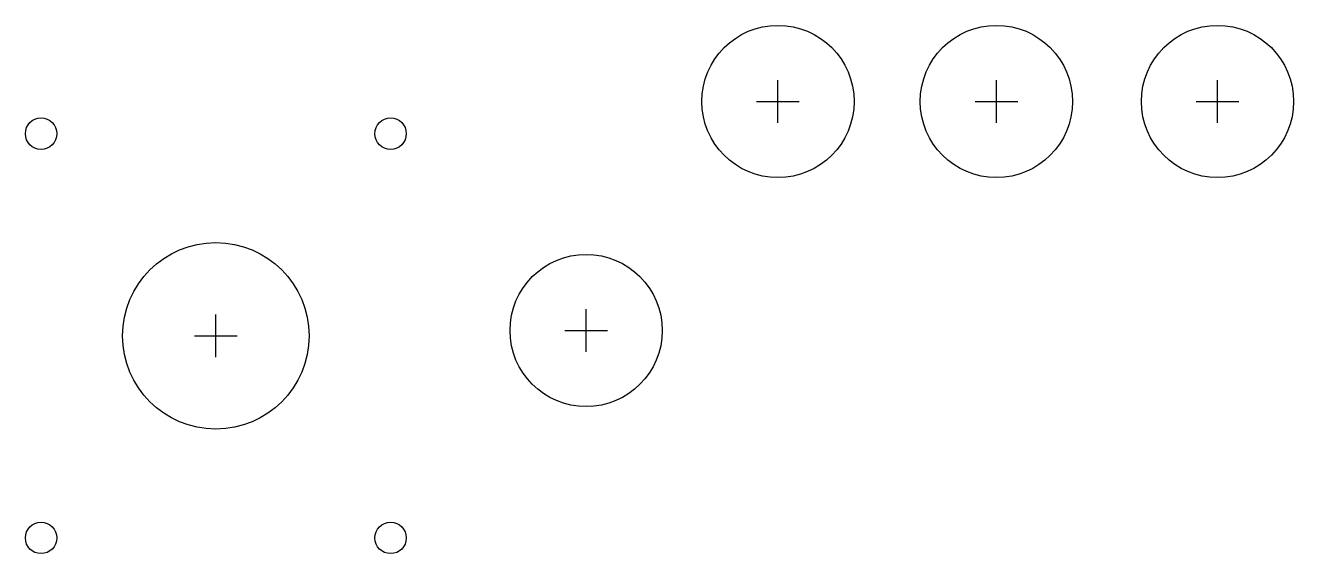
# Model space of a CAD drawing. Header units: millimetres. Extents: x -36 to 202, y -41 to 58.
import ezdxf

# ---------------------------------------------------------------- set-up
doc = ezdxf.new("R2010")
doc.units = ezdxf.units.MM
for name, color, linetype in [('BUTTONS', 1, 'Continuous'), ('IL_PLATE_HOLES', 7, 'Continuous'), ('JOYSTICK_BORE_35', 7, 'Continuous'), ('REFERENCE', 8, 'Continuous')]:
    doc.layers.add(name, color=color, linetype=linetype)

msp = doc.modelspace()

# ---------------------------------------------------------------- linework, layer by layer
at = {"layer": 'BUTTONS'}
for centre in [(105.5, 44), (146.5, 44), (188, 44), (69.5, 1)]:
    msp.add_circle(centre, 14.29, dxfattribs=at)
at = {"layer": 'IL_PLATE_HOLES'}
for centre in [(-32.8, 37.95), (32.8, 37.95), (-32.8, -37.95), (32.8, -37.95)]:
    msp.add_circle(centre, 2.95, dxfattribs=at)
at = {"layer": 'JOYSTICK_BORE_35'}
msp.add_circle((0, 0), 17.5, dxfattribs=at)
at = {"layer": 'REFERENCE'}
for p, q in [((105.5, 40), (105.5, 48)), ((146.5, 40), (146.5, 48)), ((188, 40), (188, 48)), ((101.5, 44), (109.5, 44)), ((142.5, 44), (150.5, 44)), ((184, 44), (192, 44)), ((69.5, -3), (69.5, 5)), ((0, -4), (0, 4)), ((-4, 0), (4, 0)), ((65.5, 1), (73.5, 1))]:
    msp.add_line(p, q, dxfattribs=at)

doc.saveas('drawing.dxf')
